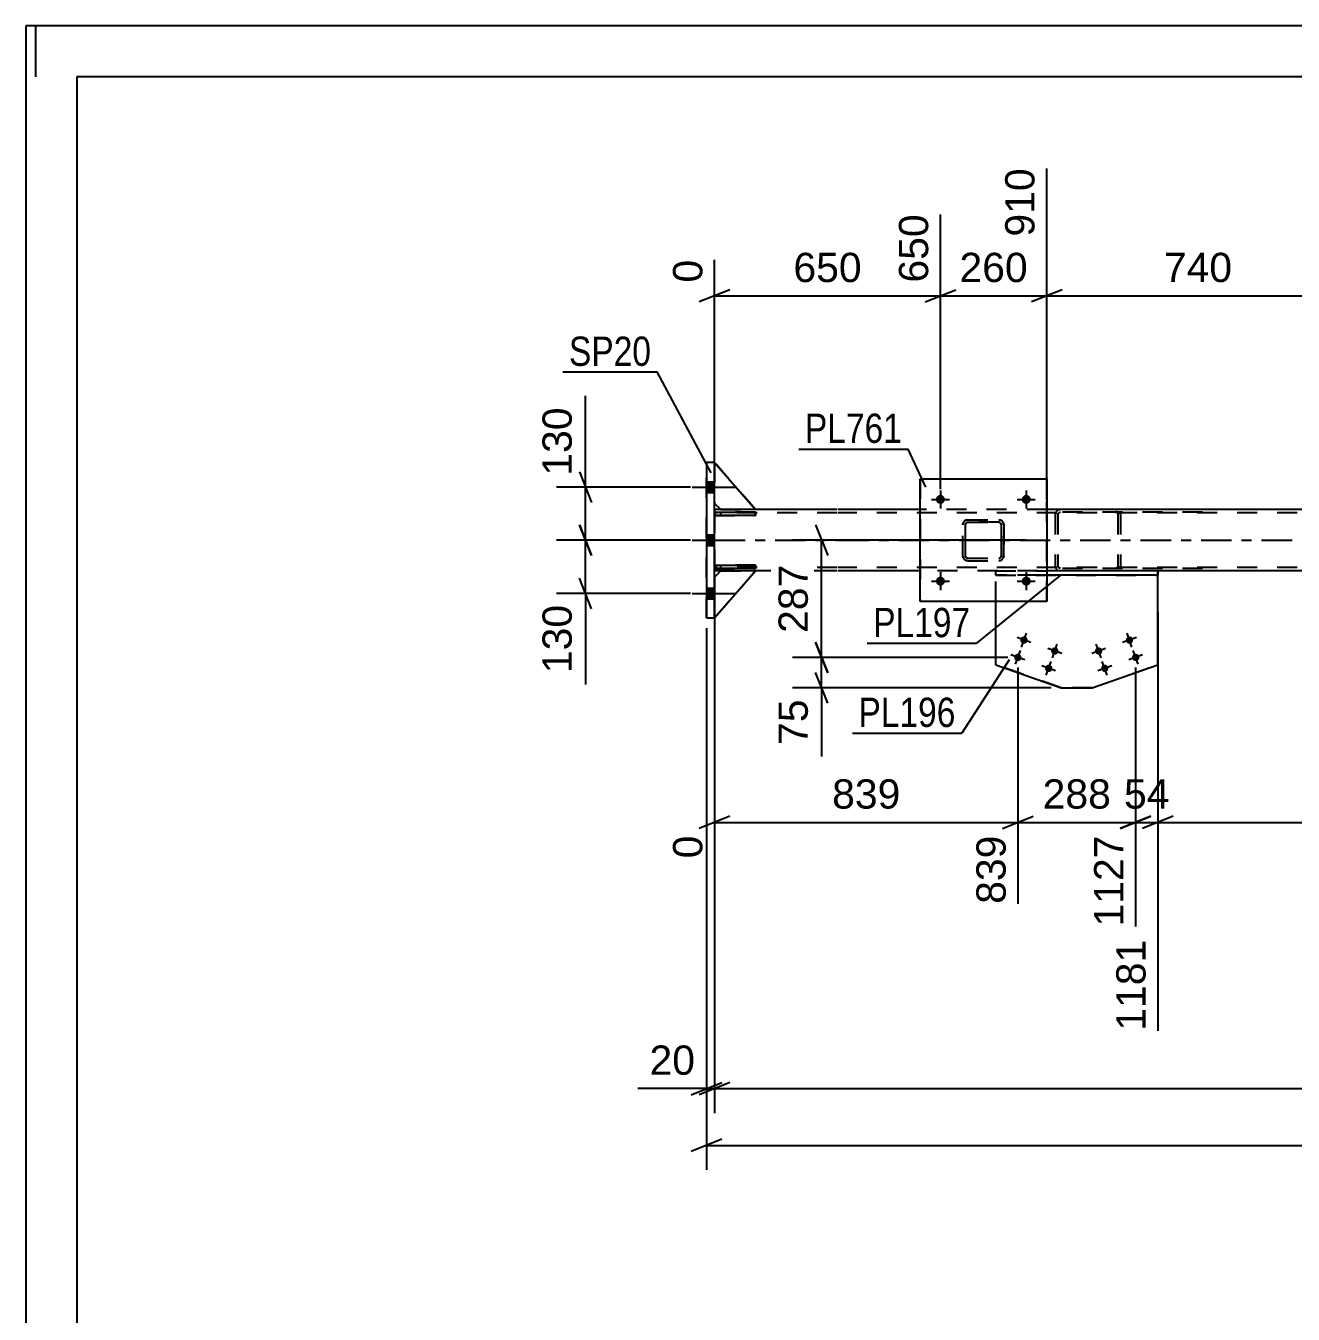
# Model space of a CAD drawing. Header units: millimetres. Extents: x -65 to 776, y -395 to 199.
# Drawn here: x -64.7 to 59.3, y 73.3 to 199.4 of the extents above; entities that cross this region are included whole.
import ezdxf

# ---------------------------------------------------------------- set-up
doc = ezdxf.new("R2010")
doc.units = ezdxf.units.MM
doc.linetypes.add('DXK_LINE_DOT2', pattern=[3.9198, 1.9599, -1.9599])
doc.linetypes.add('DXK_LINE_DOT3', pattern=[5.9187, 2.979, -0.9799, 0.9799, -0.9799])
doc.styles.add('Arial', font='ARIAL.TTF', dxfattribs={"height": 0.2})
doc.styles.add('Arial Narrow', font='ARIALN.TTF', dxfattribs={"height": 0.2})

# ---------------------------------------------------------------- blocks, each defined once
blk = doc.blocks.new('Unknown-318465366-1115')
at = {"color": 5, "linetype": 'Continuous'}
for p, q in [((776.28, 199.44), (-64.72, 199.44)), ((-64.72, 199.44), (-64.72, -394.56)), ((-63.72, 194.44), (-63.72, 199.44)), ((771.28, 194.44), (-59.72, 194.44)), ((-59.72, 194.44), (-59.72, -389.56))]:
    blk.add_line(p, q, dxfattribs=at)
blk = doc.blocks.new('Part-318465366-4494 - 4341')
at = {"color": 7, "linetype": 'DXK_LINE_DOT2'}
for p, q in [((26.98, 150.61), (27.02, 150.79)), ((26.98, 150.61), (26.99, 150.61)), ((26.98, 147.57), (26.98, 150.61)), ((27.02, 150.79), (26.99, 150.61)), ((26.99, 147.57), (26.99, 150.61)), ((27.24, 150.7), (27.22, 150.61)), ((27.23, 150.61), (27.22, 150.61)), ((27.22, 150.61), (27.22, 147.57)), ((27.23, 150.61), (27.25, 150.7)), ((27.23, 147.57), (27.23, 150.61)), ((27.29, 150.78), (27.24, 150.7)), ((27.25, 150.7), (27.3, 150.78)), ((27.28, 151.05), (27.46, 151.09)), ((27.47, 151.09), (27.28, 151.05)), ((27.37, 150.83), (27.29, 150.78)), ((27.3, 150.78), (27.38, 150.83)), ((27.46, 150.85), (27.37, 150.83)), ((27.38, 150.83), (27.47, 150.85)), ((27.47, 151.09), (27.46, 151.09)), ((27.46, 151.09), (30.5, 151.09)), ((27.46, 150.85), (27.47, 150.85)), ((30.5, 150.85), (27.46, 150.85)), ((27.47, 151.09), (30.51, 151.09)), ((27.47, 150.85), (30.51, 150.85)), ((30.5, 151.09), (30.51, 151.09)), ((30.5, 151.09), (30.69, 151.05)), ((30.51, 150.85), (30.5, 150.85)), ((30.59, 150.83), (30.5, 150.85)), ((30.69, 151.05), (30.51, 151.09)), ((30.51, 150.85), (30.6, 150.83)), ((30.59, 150.83), (30.6, 150.83)), ((30.67, 150.78), (30.59, 150.83)), ((30.6, 150.83), (30.68, 150.78)), ((30.72, 150.7), (30.67, 150.78)), ((30.68, 150.78), (30.73, 150.7)), ((30.74, 150.61), (30.72, 150.7)), ((30.73, 150.7), (30.75, 150.61)), ((30.75, 150.61), (30.74, 150.61)), ((30.74, 150.61), (30.74, 147.57)), ((30.75, 147.57), (30.75, 150.61)), ((30.95, 150.79), (30.98, 150.61)), ((30.99, 150.61), (30.95, 150.79)), ((30.99, 150.61), (30.98, 150.61)), ((30.98, 150.61), (30.98, 147.57)), ((30.99, 147.57), (30.99, 150.61)), ((26.99, 147.57), (26.98, 147.57)), ((27.02, 147.38), (26.98, 147.57)), ((26.99, 147.57), (27.02, 147.38)), ((27.22, 147.57), (27.23, 147.57)), ((27.22, 147.57), (27.24, 147.48)), ((27.25, 147.48), (27.23, 147.57)), ((30.72, 147.48), (30.74, 147.57)), ((30.75, 147.57), (30.73, 147.48)), ((30.74, 147.57), (30.75, 147.57)), ((30.98, 147.57), (30.95, 147.38)), ((30.95, 147.38), (30.99, 147.57)), ((30.98, 147.57), (30.99, 147.57)), ((27.24, 147.48), (27.29, 147.4)), ((27.3, 147.4), (27.25, 147.48)), ((27.28, 147.12), (27.28, 147.12)), ((27.46, 147.09), (27.28, 147.12)), ((27.28, 147.12), (27.47, 147.09)), ((27.29, 147.4), (27.37, 147.35)), ((27.38, 147.35), (27.3, 147.4)), ((27.37, 147.35), (27.46, 147.33)), ((27.47, 147.33), (27.38, 147.35)), ((27.47, 147.33), (27.46, 147.33)), ((27.46, 147.33), (30.5, 147.33)), ((27.47, 147.09), (27.46, 147.09)), ((27.46, 147.09), (30.5, 147.09)), ((27.47, 147.33), (30.51, 147.33)), ((27.47, 147.09), (30.51, 147.09)), ((30.5, 147.33), (30.59, 147.35)), ((30.5, 147.33), (30.51, 147.33)), ((30.69, 147.12), (30.5, 147.09)), ((30.5, 147.09), (30.51, 147.09)), ((30.6, 147.35), (30.51, 147.33)), ((30.51, 147.09), (30.69, 147.12)), ((30.59, 147.35), (30.67, 147.4)), ((30.68, 147.4), (30.6, 147.35)), ((30.67, 147.4), (30.72, 147.48)), ((30.73, 147.48), (30.68, 147.4))]:
    blk.add_line(p, q, dxfattribs=at)
at = {"color": 7, "linetype": 'DXK_LINE_DOT3'}
blk.add_line((28.99, 149.09), (28.98, 149.09), dxfattribs=at)
at = {"color": 7, "linetype": 'DXK_LINE_DOT2'}
for centre, start, end in [((27.46, 150.61), 112.5, 157.5), ((27.47, 150.61), 112.5, 157.5), ((30.5, 150.61), 22.5, 67.5), ((30.51, 150.61), 22.5, 67.5), ((27.46, 147.57), 202.5, 247.5), ((27.47, 147.57), 202.5, 247.5), ((30.5, 147.57), 292.5, 337.5), ((30.51, 147.57), 292.5, 337.5)]:
    blk.add_arc(centre, 0.48, start, end, dxfattribs=at)
blk = doc.blocks.new('Part-318465366-4488 - 4341')
at = {"color": 2, "linetype": 'Continuous'}
for p, q in [((3.29, 152.09), (2.69, 152.09)), ((14.69, 152.09), (6.69, 152.09)), ((22.79, 152.09), (14.79, 152.09)), ((62.79, 152.09), (35.19, 152.09)), ((3.29, 146.09), (2.69, 146.09)), ((14.69, 146.09), (6.69, 146.09)), ((22.79, 146.09), (14.79, 146.09)), ((62.79, 146.09), (46.06, 146.09))]:
    blk.add_line(p, q, dxfattribs=at)
at = {"color": 7, "linetype": 'DXK_LINE_DOT2'}
for p, q in [((2.69, 152.09), (2.69, 152.09)), ((2.69, 152.04), (2.69, 152.09)), ((2.69, 152.09), (2.69, 152.04)), ((2.69, 152.04), (2.69, 146.28)), ((2.69, 152.04), (2.69, 151.9)), ((2.69, 146.14), (2.69, 151.9)), ((14.69, 151.77), (2.69, 151.77)), ((2.69, 151.77), (2.69, 146.5)), ((2.69, 151.74), (2.69, 151.77)), ((2.69, 146.41), (2.69, 151.74)), ((6.69, 152.09), (3.29, 152.09)), ((675.12, 151.77), (14.79, 151.77)), ((35.19, 152.09), (22.79, 152.09)), ((2.69, 146.43), (2.69, 146.5)), ((2.69, 146.41), (2.69, 146.43)), ((14.69, 146.41), (2.69, 146.41)), ((2.69, 146.14), (2.69, 146.28)), ((675.12, 146.41), (14.79, 146.41)), ((2.69, 146.09), (2.69, 146.14)), ((2.69, 146.09), (2.69, 146.14)), ((6.69, 146.09), (3.29, 146.09)), ((46.06, 146.09), (22.79, 146.09))]:
    blk.add_line(p, q, dxfattribs=at)
at = {"color": 7, "linetype": 'DXK_LINE_DOT3'}
for p, q in [((2.69, 149.09), (14.69, 149.09)), ((14.79, 149.09), (675.12, 149.09))]:
    blk.add_line(p, q, dxfattribs=at)
blk = doc.blocks.new('Part-318465366-4493 - 4341')
at = {"color": 2, "linetype": 'Continuous'}
for p, q in [((22.79, 143.09), (22.79, 155.09)), ((22.79, 155.09), (22.79, 155.09)), ((22.79, 155.09), (35.19, 155.09)), ((35.19, 155.09), (35.19, 143.09)), ((22.79, 143.09), (22.79, 143.09)), ((35.19, 143.09), (22.79, 143.09))]:
    blk.add_line(p, q, dxfattribs=at)
at = {"color": 7, "linetype": 'DXK_LINE_DOT2'}
for p, q in [((22.79, 155.09), (22.79, 143.09)), ((22.79, 155.09), (22.79, 155.09)), ((35.19, 143.09), (35.19, 155.09)), ((22.79, 143.09), (22.79, 143.09))]:
    blk.add_line(p, q, dxfattribs=at)
blk = doc.blocks.new('Part-318465366-4713 - 4341')
at = {"color": 7, "linetype": 'DXK_LINE_DOT2'}
for p, q in [((6.69, 146.65), (2.69, 146.65)), ((2.69, 146.65), (2.69, 146.33)), ((2.69, 146.65), (2.69, 146.33)), ((2.69, 146.33), (6.69, 146.33)), ((3.29, 146.33), (3.29, 146.65)), ((6.69, 146.33), (6.69, 146.65))]:
    blk.add_line(p, q, dxfattribs=at)
blk = doc.blocks.new('Bolt-318465366-4505 - 4341')
at = {"linetype": 'Continuous'}
for points in [[(1.89, 154.81), (1.89, 153.77), (2.69, 153.77), (2.69, 154.81)], [(1.89, 154.81), (1.89, 153.77), (2.69, 153.77), (2.69, 154.81)], [(1.89, 154.81), (1.89, 153.77), (2.69, 153.77), (2.69, 154.81)], [(1.89, 149.61), (1.89, 148.57), (2.69, 148.57), (2.69, 149.61)], [(1.89, 149.61), (1.89, 148.57), (2.69, 148.57), (2.69, 149.61)], [(1.89, 144.41), (1.89, 143.37), (2.69, 143.37), (2.69, 144.41)], [(1.89, 144.41), (1.89, 143.37), (2.69, 143.37), (2.69, 144.41)], [(1.89, 144.41), (1.89, 143.37), (2.69, 143.37), (2.69, 144.41)]]:
    blk.add_hatch(color=1, dxfattribs=at).paths.add_polyline_path(points)
at = {"color": 1, "linetype": 'Continuous'}
for p, q in [((0.49, 154.29), (4.69, 154.29)), ((0.49, 154.29), (4.69, 154.29)), ((0.49, 154.29), (4.69, 154.29)), ((1.89, 154.81), (2.69, 154.81)), ((1.89, 154.81), (2.69, 154.81)), ((1.89, 154.81), (2.69, 154.81)), ((1.89, 153.77), (2.69, 153.77)), ((1.89, 153.77), (2.69, 153.77)), ((1.89, 153.77), (2.69, 153.77)), ((0.49, 149.09), (4.69, 149.09)), ((0.49, 149.09), (4.69, 149.09)), ((1.89, 149.61), (2.69, 149.61)), ((1.89, 149.61), (2.69, 149.61)), ((1.89, 148.57), (2.69, 148.57)), ((1.89, 148.57), (2.69, 148.57)), ((0.49, 143.89), (4.69, 143.89)), ((0.49, 143.89), (4.69, 143.89)), ((0.49, 143.89), (4.69, 143.89)), ((1.89, 144.41), (2.69, 144.41)), ((1.89, 144.41), (2.69, 144.41)), ((1.89, 144.41), (2.69, 144.41)), ((1.89, 143.37), (2.69, 143.37)), ((1.89, 143.37), (2.69, 143.37)), ((1.89, 143.37), (2.69, 143.37))]:
    blk.add_line(p, q, dxfattribs=at)
blk = doc.blocks.new('Part-318465366-4661 - 4341')
at = {"color": 2, "linetype": 'Continuous'}
for p, q in [((3.29, 146.09), (2.69, 145.49)), ((2.69, 141.49), (6.69, 146.09)), ((6.69, 146.09), (3.29, 146.09))]:
    blk.add_line(p, q, dxfattribs=at)
at = {"color": 7, "linetype": 'DXK_LINE_DOT2'}
blk.add_line((2.69, 145.49), (2.69, 141.49), dxfattribs=at)
blk = doc.blocks.new('Part-318465366-4663 - 4341')
at = {"color": 2, "linetype": 'Continuous'}
for p, q in [((2.69, 156.69), (6.69, 152.09)), ((3.29, 152.09), (2.69, 152.69)), ((6.69, 152.09), (3.29, 152.09))]:
    blk.add_line(p, q, dxfattribs=at)
at = {"color": 7, "linetype": 'DXK_LINE_DOT2'}
blk.add_line((2.69, 152.69), (2.69, 156.69), dxfattribs=at)
blk = doc.blocks.new('Part-318465366-4540 - 4341')
at = {"color": 7, "linetype": 'DXK_LINE_DOT2'}
for p, q in [((36.06, 151.77), (36.03, 151.61)), ((36.03, 151.61), (36.03, 146.57)), ((36.07, 151.79), (36.06, 151.77)), ((36.28, 151.61), (36.3, 151.7)), ((36.28, 151.61), (36.28, 146.57)), ((36.3, 151.7), (36.36, 151.78)), ((36.54, 152.09), (36.34, 152.05)), ((36.36, 151.78), (36.44, 151.83)), ((36.44, 151.83), (36.54, 151.85)), ((50.44, 152.09), (36.54, 152.09)), ((50.44, 151.85), (36.54, 151.85)), ((42.1, 152.05), (41.9, 152.09)), ((41.9, 151.85), (42, 151.83)), ((42, 151.83), (42.08, 151.78)), ((42.08, 151.78), (42.14, 151.7)), ((42.14, 151.7), (42.16, 151.61)), ((42.16, 151.61), (42.16, 146.57)), ((42.38, 151.77), (42.37, 151.79)), ((42.41, 151.61), (42.38, 151.77)), ((42.41, 151.61), (42.41, 146.57)), ((36.03, 146.57), (36.04, 146.5)), ((36.04, 146.5), (36.07, 146.38)), ((36.3, 146.5), (36.28, 146.57)), ((36.3, 146.48), (36.3, 146.5)), ((36.36, 146.4), (36.3, 146.48)), ((36.44, 146.35), (36.36, 146.4)), ((36.54, 146.33), (36.44, 146.35)), ((50.44, 146.33), (36.54, 146.33)), ((42, 146.35), (41.9, 146.33)), ((42.08, 146.4), (42, 146.35)), ((42.14, 146.48), (42.08, 146.4)), ((42.14, 146.5), (42.16, 146.57)), ((42.14, 146.48), (42.14, 146.5)), ((42.37, 146.38), (42.4, 146.5)), ((42.4, 146.5), (42.41, 146.57)), ((36.34, 146.12), (36.54, 146.09)), ((50.44, 146.09), (36.54, 146.09)), ((41.9, 146.09), (42.1, 146.12))]:
    blk.add_line(p, q, dxfattribs=at)
for centre, start, end in [((36.52, 151.59), 110.7583, 155.6801), ((36.52, 146.59), 204.3199, 249.2417)]:
    blk.add_arc(centre, 0.496, start, end, dxfattribs=at)
blk = doc.blocks.new('Bolt-318465366-4697 - 4341')
at = {"linetype": 'Continuous'}
for points in [[(43.63, 139.44), (43.65, 139.37), (43.65, 139.29), (43.63, 139.22), (43.6, 139.15), (43.56, 139.09), (43.51, 139.03), (43.44, 139), (43.37, 138.97), (43.29, 138.96), (43.22, 138.97), (43.15, 138.99), (43.08, 139.03), (43.03, 139.08), (42.98, 139.14), (42.95, 139.21), (42.93, 139.28), (42.93, 139.35), (42.95, 139.43), (42.97, 139.5), (43.02, 139.56), (43.07, 139.61), (43.14, 139.65), (43.21, 139.67), (43.28, 139.68), (43.36, 139.68), (43.43, 139.65), (43.5, 139.62), (43.55, 139.57), (43.6, 139.51)], [(40.61, 138.37), (40.63, 138.3), (40.63, 138.22), (40.62, 138.15), (40.59, 138.08), (40.54, 138.02), (40.49, 137.96), (40.43, 137.93), (40.35, 137.9), (40.28, 137.89), (40.2, 137.9), (40.13, 137.92), (40.07, 137.96), (40.01, 138.01), (39.96, 138.07), (39.93, 138.14), (39.92, 138.21), (39.92, 138.28), (39.93, 138.36), (39.96, 138.43), (40, 138.49), (40.06, 138.54), (40.12, 138.58), (40.19, 138.6), (40.27, 138.61), (40.34, 138.61), (40.41, 138.58), (40.48, 138.55), (40.54, 138.5), (40.58, 138.44)], [(44.23, 137.74), (44.25, 137.67), (44.25, 137.59), (44.24, 137.52), (44.21, 137.45), (44.16, 137.39), (44.11, 137.34), (44.04, 137.3), (43.97, 137.28), (43.9, 137.27), (43.82, 137.27), (43.75, 137.3), (43.68, 137.33), (43.63, 137.38), (43.58, 137.44), (43.55, 137.51), (43.53, 137.58), (43.53, 137.66), (43.55, 137.73), (43.58, 137.8), (43.62, 137.86), (43.68, 137.91), (43.74, 137.95), (43.81, 137.98), (43.89, 137.99), (43.96, 137.98), (44.03, 137.96), (44.1, 137.92), (44.16, 137.87), (44.2, 137.81)], [(41.22, 136.67), (41.23, 136.6), (41.23, 136.52), (41.22, 136.45), (41.19, 136.38), (41.15, 136.32), (41.09, 136.27), (41.03, 136.23), (40.96, 136.21), (40.88, 136.2), (40.81, 136.2), (40.73, 136.23), (40.67, 136.26), (40.61, 136.31), (40.57, 136.37), (40.53, 136.44), (40.52, 136.51), (40.52, 136.59), (40.53, 136.66), (40.56, 136.73), (40.6, 136.79), (40.66, 136.84), (40.72, 136.88), (40.8, 136.91), (40.87, 136.92), (40.94, 136.91), (41.02, 136.89), (41.08, 136.85), (41.14, 136.8), (41.18, 136.74)]]:
    blk.add_hatch(color=1, dxfattribs=at).paths.add_polyline_path(points)
at = {"color": 1, "linetype": 'Continuous'}
for p, q in [((43.53, 138.64), (43.05, 140)), ((40.51, 137.57), (40.03, 138.93)), ((43.97, 139.56), (42.61, 139.08)), ((40.95, 138.49), (39.6, 138.01)), ((44.57, 137.87), (43.21, 137.39)), ((44.13, 136.95), (43.65, 138.3)), ((41.55, 136.8), (40.2, 136.32)), ((41.12, 135.88), (40.63, 137.23))]:
    blk.add_line(p, q, dxfattribs=at)
blk = doc.blocks.new('Bolt-318465366-4567 - 4341')
at = {"linetype": 'Continuous'}
for points in [[(24.35, 153.09), (24.36, 153.18), (24.39, 153.27), (24.43, 153.35), (24.49, 153.41), (24.57, 153.47), (24.65, 153.51), (24.74, 153.53), (24.83, 153.53), (24.92, 153.51), (25.01, 153.47), (25.08, 153.41), (25.14, 153.35), (25.19, 153.27), (25.22, 153.18), (25.23, 153.09), (25.22, 153), (25.19, 152.91), (25.14, 152.83), (25.08, 152.76), (25.01, 152.71), (24.92, 152.67), (24.83, 152.65), (24.74, 152.65), (24.65, 152.67), (24.57, 152.71), (24.49, 152.76), (24.43, 152.83), (24.39, 152.91), (24.36, 153)], [(32.75, 153.09), (32.76, 153.18), (32.79, 153.27), (32.83, 153.35), (32.89, 153.41), (32.97, 153.47), (33.05, 153.51), (33.14, 153.53), (33.23, 153.53), (33.32, 153.51), (33.41, 153.47), (33.48, 153.41), (33.54, 153.35), (33.59, 153.27), (33.62, 153.18), (33.63, 153.09), (33.62, 153), (33.59, 152.91), (33.54, 152.83), (33.48, 152.76), (33.41, 152.71), (33.32, 152.67), (33.23, 152.65), (33.14, 152.65), (33.05, 152.67), (32.97, 152.71), (32.89, 152.76), (32.83, 152.83), (32.79, 152.91), (32.76, 153)]]:
    blk.add_hatch(color=1, dxfattribs=at).paths.add_polyline_path(points)
at = {"color": 1, "linetype": 'Continuous'}
for p, q in [((24.79, 153.97), (24.79, 152.21)), ((33.19, 153.97), (33.19, 152.21)), ((23.91, 153.09), (25.67, 153.09)), ((32.31, 153.09), (34.07, 153.09))]:
    blk.add_line(p, q, dxfattribs=at)
blk = doc.blocks.new('Bolt-318465366-4568 - 4341')
at = {"linetype": 'Continuous'}
for points in [[(24.35, 145.09), (24.36, 145.18), (24.39, 145.27), (24.43, 145.35), (24.49, 145.41), (24.57, 145.47), (24.65, 145.51), (24.74, 145.53), (24.83, 145.53), (24.92, 145.51), (25.01, 145.47), (25.08, 145.41), (25.14, 145.35), (25.19, 145.27), (25.22, 145.18), (25.23, 145.09), (25.22, 145), (25.19, 144.91), (25.14, 144.83), (25.08, 144.76), (25.01, 144.71), (24.92, 144.67), (24.83, 144.65), (24.74, 144.65), (24.65, 144.67), (24.57, 144.71), (24.49, 144.76), (24.43, 144.83), (24.39, 144.91), (24.36, 145)], [(32.75, 145.09), (32.76, 145.18), (32.79, 145.27), (32.83, 145.35), (32.89, 145.41), (32.97, 145.47), (33.05, 145.51), (33.14, 145.53), (33.23, 145.53), (33.32, 145.51), (33.41, 145.47), (33.48, 145.41), (33.54, 145.35), (33.59, 145.27), (33.62, 145.18), (33.63, 145.09), (33.62, 145), (33.59, 144.91), (33.54, 144.83), (33.48, 144.76), (33.41, 144.71), (33.32, 144.67), (33.23, 144.65), (33.14, 144.65), (33.05, 144.67), (32.97, 144.71), (32.89, 144.76), (32.83, 144.83), (32.79, 144.91), (32.76, 145)]]:
    blk.add_hatch(color=1, dxfattribs=at).paths.add_polyline_path(points)
at = {"color": 1, "linetype": 'Continuous'}
for p, q in [((23.91, 145.09), (25.67, 145.09)), ((24.79, 145.97), (24.79, 144.21)), ((32.31, 145.09), (34.07, 145.09)), ((33.19, 145.97), (33.19, 144.21))]:
    blk.add_line(p, q, dxfattribs=at)
blk = doc.blocks.new('Part-318465366-4703 - 4341')
at = {"color": 7, "linetype": 'DXK_LINE_DOT2'}
for p, q in [((30.2, 145.69), (30.2, 146.09)), ((30.2, 146.09), (35.19, 146.09)), ((30.2, 145.69), (30.2, 146.09)), ((35.19, 145.69), (30.2, 145.69)), ((46.06, 145.69), (46.06, 146.09)), ((46.06, 146.09), (46.06, 146.09)), ((46.06, 145.69), (46.06, 145.69))]:
    blk.add_line(p, q, dxfattribs=at)
at = {"color": 2, "linetype": 'Continuous'}
for p, q in [((46.06, 146.09), (35.19, 146.09)), ((46.06, 145.69), (35.19, 145.69)), ((46.06, 146.09), (46.06, 145.69)), ((46.06, 146.09), (46.06, 146.09)), ((46.06, 145.69), (46.06, 145.69))]:
    blk.add_line(p, q, dxfattribs=at)
blk = doc.blocks.new('Part-318465366-4659 - 4341')
at = {"color": 2, "linetype": 'Continuous'}
for p, q in [((2.69, 146.65), (6.69, 146.65)), ((2.69, 146.65), (2.69, 146.33)), ((6.69, 146.33), (2.69, 146.33)), ((6.69, 146.65), (6.69, 146.33))]:
    blk.add_line(p, q, dxfattribs=at)
at = {"color": 7, "linetype": 'DXK_LINE_DOT2'}
for p, q in [((2.69, 146.33), (2.69, 146.65)), ((3.29, 146.33), (3.29, 146.65))]:
    blk.add_line(p, q, dxfattribs=at)
blk = doc.blocks.new('Part-318465366-4660 - 4341')
at = {"color": 2, "linetype": 'Continuous'}
for p, q in [((2.69, 151.85), (6.69, 151.85)), ((2.69, 151.85), (2.69, 151.53)), ((6.69, 151.53), (2.69, 151.53)), ((6.69, 151.85), (6.69, 151.53))]:
    blk.add_line(p, q, dxfattribs=at)
at = {"color": 7, "linetype": 'DXK_LINE_DOT2'}
for p, q in [((2.69, 151.53), (2.69, 151.85)), ((3.29, 151.53), (3.29, 151.85))]:
    blk.add_line(p, q, dxfattribs=at)
blk = doc.blocks.new('Part-318465366-4662 - 4341')
at = {"color": 7, "linetype": 'DXK_LINE_DOT2'}
for p, q in [((2.69, 145.49), (3.29, 146.09)), ((6.69, 146.09), (2.69, 141.49)), ((2.69, 141.49), (2.69, 145.49)), ((3.29, 146.09), (6.69, 146.09))]:
    blk.add_line(p, q, dxfattribs=at)
blk = doc.blocks.new('Part-318465366-4664 - 4341')
at = {"color": 7, "linetype": 'DXK_LINE_DOT2'}
for p, q in [((6.69, 152.09), (2.69, 156.69)), ((2.69, 156.69), (2.69, 152.69)), ((2.69, 152.69), (3.29, 152.09)), ((3.29, 152.09), (6.69, 152.09))]:
    blk.add_line(p, q, dxfattribs=at)
blk = doc.blocks.new('Part-318465366-4681 - 4341')
at = {"color": 2, "linetype": 'Continuous'}
for p, q in [((2.69, 156.69), (1.89, 156.69)), ((1.89, 156.69), (1.89, 141.49)), ((2.69, 141.49), (2.69, 156.69)), ((1.89, 141.49), (2.69, 141.49))]:
    blk.add_line(p, q, dxfattribs=at)
at = {"color": 7, "linetype": 'DXK_LINE_DOT2'}
for p, q in [((1.89, 141.49), (1.89, 156.69)), ((2.69, 141.49), (2.69, 156.69))]:
    blk.add_line(p, q, dxfattribs=at)
blk = doc.blocks.new('Bolt-318465366-4698 - 4341')
at = {"linetype": 'Continuous'}
for points in [[(32.97, 139.68), (33.05, 139.67), (33.12, 139.65), (33.18, 139.61), (33.24, 139.56), (33.28, 139.5), (33.31, 139.43), (33.33, 139.35), (33.32, 139.28), (33.31, 139.21), (33.28, 139.14), (33.23, 139.08), (33.17, 139.03), (33.11, 138.99), (33.04, 138.97), (32.96, 138.96), (32.89, 138.97), (32.82, 139), (32.75, 139.03), (32.7, 139.09), (32.65, 139.15), (32.62, 139.22), (32.61, 139.29), (32.61, 139.37), (32.63, 139.44), (32.66, 139.51), (32.7, 139.57), (32.76, 139.62), (32.83, 139.65), (32.9, 139.68)], [(32.37, 137.99), (32.45, 137.98), (32.52, 137.95), (32.58, 137.91), (32.64, 137.86), (32.68, 137.8), (32.71, 137.73), (32.72, 137.66), (32.72, 137.58), (32.71, 137.51), (32.67, 137.44), (32.63, 137.38), (32.57, 137.33), (32.51, 137.29), (32.43, 137.27), (32.36, 137.27), (32.29, 137.27), (32.21, 137.3), (32.15, 137.34), (32.09, 137.39), (32.05, 137.45), (32.02, 137.52), (32.01, 137.59), (32.01, 137.67), (32.03, 137.74), (32.06, 137.81), (32.1, 137.87), (32.16, 137.92), (32.23, 137.96), (32.3, 137.98)], [(35.99, 138.61), (36.06, 138.6), (36.14, 138.58), (36.2, 138.54), (36.26, 138.49), (36.3, 138.43), (36.33, 138.36), (36.34, 138.28), (36.34, 138.21), (36.32, 138.14), (36.29, 138.07), (36.25, 138.01), (36.19, 137.96), (36.12, 137.92), (36.05, 137.9), (35.98, 137.89), (35.9, 137.9), (35.83, 137.93), (35.77, 137.96), (35.71, 138.02), (35.67, 138.08), (35.64, 138.15), (35.62, 138.22), (35.63, 138.3), (35.64, 138.37), (35.67, 138.44), (35.72, 138.5), (35.78, 138.55), (35.84, 138.58), (35.91, 138.61)], [(35.39, 136.92), (35.46, 136.91), (35.53, 136.88), (35.6, 136.84), (35.65, 136.79), (35.7, 136.73), (35.73, 136.66), (35.74, 136.59), (35.74, 136.51), (35.72, 136.44), (35.69, 136.37), (35.65, 136.31), (35.59, 136.26), (35.52, 136.22), (35.45, 136.2), (35.38, 136.2), (35.3, 136.21), (35.23, 136.23), (35.17, 136.27), (35.11, 136.32), (35.07, 136.38), (35.04, 136.45), (35.02, 136.52), (35.02, 136.6), (35.04, 136.67), (35.07, 136.74), (35.12, 136.8), (35.18, 136.85), (35.24, 136.89), (35.31, 136.91)]]:
    blk.add_hatch(color=1, dxfattribs=at).paths.add_polyline_path(points)
at = {"color": 1, "linetype": 'Continuous'}
for p, q in [((32.73, 138.64), (33.21, 140)), ((33.65, 139.08), (32.29, 139.56)), ((35.74, 137.57), (36.22, 138.93)), ((33.04, 137.39), (31.69, 137.87)), ((32.13, 136.95), (32.61, 138.3)), ((36.66, 138.01), (35.3, 138.49)), ((36.06, 136.32), (34.7, 136.8)), ((35.14, 135.88), (35.62, 137.23))]:
    blk.add_line(p, q, dxfattribs=at)
blk = doc.blocks.new('Part-318465366-4708 - 4341')
at = {"color": 7, "linetype": 'DXK_LINE_DOT2'}
for p, q in [((30.2, 145.69), (46.06, 145.69)), ((30.2, 143.09), (30.2, 145.69)), ((46.06, 145.69), (30.2, 145.69)), ((46.06, 145.69), (46.06, 145.69)), ((46.06, 145.69), (46.06, 145.69)), ((36.61, 134.64), (30.2, 136.91)), ((39.65, 134.64), (46.06, 136.91)), ((39.65, 134.64), (36.61, 134.64))]:
    blk.add_line(p, q, dxfattribs=at)
at = {"color": 2, "linetype": 'Continuous'}
for p, q in [((46.06, 136.91), (46.06, 145.69)), ((30.2, 136.91), (30.2, 143.09)), ((30.2, 136.91), (36.61, 134.64)), ((39.65, 134.64), (46.06, 136.91)), ((36.61, 134.64), (39.65, 134.64)), ((36.61, 134.64), (36.61, 134.64)), ((39.65, 134.64), (39.65, 134.64))]:
    blk.add_line(p, q, dxfattribs=at)
blk = doc.blocks.new('Part-318465366-4714 - 4341')
at = {"color": 7, "linetype": 'DXK_LINE_DOT2'}
for p, q in [((6.69, 151.85), (2.69, 151.85)), ((2.69, 151.85), (2.69, 151.53)), ((2.69, 151.85), (2.69, 151.53)), ((2.69, 151.53), (6.69, 151.53)), ((3.29, 151.53), (3.29, 151.85)), ((6.69, 151.53), (6.69, 151.85))]:
    blk.add_line(p, q, dxfattribs=at)
blk = doc.blocks.new('StraightDimension-318465366-5390 - 4341')
at = {"color": 7, "linetype": 'Continuous'}
for p, q in [((24.79, 154.09), (24.79, 180.98)), ((2.69, 153.09), (2.69, 176.54)), ((4.19, 173.61), (1.19, 172.41)), ((2.69, 173.01), (24.79, 173.01)), ((23.29, 172.41), (26.29, 173.61))]:
    blk.add_line(p, q, dxfattribs=at)
at = {"color": 0}
blk.add_wipeout([(17.67, 173.76), (17.67, 177.96), (9.8, 177.96), (9.8, 173.76)], dxfattribs=at)
at = {"color": 3, "style": 'Arial'}
blk.add_text('650', height=2.865, dxfattribs=at).set_placement((10.4, 174.36))
at = {"color": 0, "linetype": 'Continuous'}
for points in [[(24.19, 181.58), (19.99, 181.58), (19.99, 173.71), (24.19, 173.71)], [(2.09, 177.14), (-2.11, 177.14), (-2.11, 173.71), (2.09, 173.71)]]:
    blk.add_wipeout(points, dxfattribs=at)
at = {"color": 3, "linetype": 'Continuous', "style": 'Arial'}
for s, height, p in [('650', 2.865, (23.59, 174.31)), ('0', 2.87, (1.49, 174.31))]:
    blk.add_text(s, height=height, rotation=90.0002, dxfattribs=at).set_placement(p)
blk = doc.blocks.new('StraightDimension-318465366-5399 - 4341')
at = {"color": 7, "linetype": 'Continuous'}
for p, q in [((35.19, 153.09), (35.19, 185.48)), ((24.79, 154.09), (24.79, 180.98)), ((23.29, 172.41), (26.29, 173.61)), ((24.79, 173.01), (35.19, 173.01)), ((36.69, 173.61), (33.69, 172.41))]:
    blk.add_line(p, q, dxfattribs=at)
at = {"color": 0}
blk.add_wipeout([(33.92, 173.76), (33.92, 177.96), (26.05, 177.96), (26.05, 173.76)], dxfattribs=at)
at = {"color": 3, "style": 'Arial'}
blk.add_text('260', height=2.865, dxfattribs=at).set_placement((26.65, 174.36))
at = {"color": 0, "linetype": 'Continuous'}
blk.add_wipeout([(34.59, 186.08), (30.39, 186.08), (30.39, 178.21), (34.59, 178.21)], dxfattribs=at)
at = {"color": 3, "linetype": 'Continuous', "style": 'Arial'}
blk.add_text('910', height=2.865, rotation=90.0002, dxfattribs=at).set_placement((33.99, 178.81))
blk = doc.blocks.new('StraightDimension-318465366-4820 - 4341')
at = {"color": 7, "linetype": 'Continuous'}
for p, q in [((2.69, 145.09), (2.69, 117.96)), ((32.37, 136.63), (32.37, 113.51)), ((4.19, 122.08), (1.19, 120.88)), ((2.69, 121.48), (32.37, 121.48)), ((30.87, 120.88), (33.87, 122.08))]:
    blk.add_line(p, q, dxfattribs=at)
at = {"color": 0}
blk.add_wipeout([(21.46, 122.23), (21.46, 126.43), (13.59, 126.43), (13.59, 122.23)], dxfattribs=at)
at = {"color": 3, "style": 'Arial'}
blk.add_text('839', height=2.865, dxfattribs=at).set_placement((14.19, 122.83))
at = {"color": 0, "linetype": 'Continuous'}
for points in [[(2.09, 120.78), (-2.11, 120.78), (-2.11, 117.36), (2.09, 117.36)], [(31.77, 120.78), (27.57, 120.78), (27.57, 112.91), (31.77, 112.91)]]:
    blk.add_wipeout(points, dxfattribs=at)
at = {"color": 3, "linetype": 'Continuous', "style": 'Arial'}
for s, height, p in [('0', 2.87, (1.49, 117.96)), ('839', 2.865, (31.17, 113.51))]:
    blk.add_text(s, height=height, rotation=90.0002, dxfattribs=at).set_placement(p)
blk = doc.blocks.new('StraightDimension-318465366-5128 - 4341')
at = {"color": 7, "linetype": 'Continuous'}
for p, q in [((1.89, 140.49), (1.89, 87.47)), ((3.39, 90.47), (0.39, 89.27)), ((1.89, 89.87), (675.92, 89.87))]:
    blk.add_line(p, q, dxfattribs=at)
blk = doc.blocks.new('StraightDimension-318465366-5640 - 4341')
at = {"color": 7, "linetype": 'Continuous'}
for p, q in [((1.89, 140.49), (1.89, 93.03)), ((2.69, 140.49), (2.69, 93.03)), ((0.39, 94.83), (3.39, 96.03)), ((4.19, 96.03), (1.19, 94.83)), ((1.89, 95.43), (-4.81, 95.43)), ((1.89, 95.43), (-4.81, 95.43)), ((1.89, 95.43), (2.69, 95.43))]:
    blk.add_line(p, q, dxfattribs=at)
at = {"color": 0}
blk.add_wipeout([(1.36, 96.18), (1.36, 100.38), (-4.28, 100.38), (-4.28, 96.18)], dxfattribs=at)
at = {"color": 3, "style": 'Arial'}
blk.add_text('20', height=2.865, dxfattribs=at).set_placement((-3.68, 96.78))
blk = doc.blocks.new('StraightDimension-318465366-5656 - 4341')
at = {"color": 7, "linetype": 'Continuous'}
for p, q in [((2.69, 140.49), (2.69, 93.03)), ((4.19, 96.03), (1.19, 94.83)), ((2.69, 95.43), (675.12, 95.43))]:
    blk.add_line(p, q, dxfattribs=at)
blk = doc.blocks.new('StraightDimension-318465366-4903 - 4341')
at = {"color": 7, "linetype": 'Continuous'}
for p, q in [((46.06, 142.09), (46.06, 101.09)), ((43.89, 136.63), (43.89, 111.29)), ((42.39, 120.88), (45.39, 122.08)), ((43.89, 121.48), (46.06, 121.48)), ((47.56, 122.08), (44.56, 120.88))]:
    blk.add_line(p, q, dxfattribs=at)
at = {"color": 0}
blk.add_wipeout([(47.8, 122.23), (47.8, 126.43), (42.15, 126.43), (42.15, 122.23)], dxfattribs=at)
at = {"color": 0, "linetype": 'Continuous'}
blk.add_wipeout([(45.46, 110.58), (41.26, 110.58), (41.26, 100.49), (45.46, 100.49)], dxfattribs=at)
at = {"color": 3, "style": 'Arial'}
blk.add_text('54', height=2.865, dxfattribs=at).set_placement((42.75, 122.83))
at = {"color": 3, "linetype": 'Continuous', "style": 'Arial'}
blk.add_text('1181', height=2.865, rotation=90.0002, dxfattribs=at).set_placement((44.86, 101.09))
blk = doc.blocks.new('StraightDimension-318465366-4912 - 4341')
at = {"color": 7, "linetype": 'Continuous'}
for p, q in [((32.37, 136.63), (32.37, 113.51)), ((43.89, 136.63), (43.89, 111.29)), ((30.87, 120.88), (33.87, 122.08)), ((32.37, 121.48), (43.89, 121.48)), ((45.39, 122.08), (42.39, 120.88))]:
    blk.add_line(p, q, dxfattribs=at)
at = {"color": 0}
blk.add_wipeout([(42.06, 122.23), (42.06, 126.43), (34.19, 126.43), (34.19, 122.23)], dxfattribs=at)
at = {"color": 0, "linetype": 'Continuous'}
blk.add_wipeout([(43.29, 120.78), (39.09, 120.78), (39.09, 110.69), (43.29, 110.69)], dxfattribs=at)
at = {"color": 3, "style": 'Arial'}
blk.add_text('288', height=2.865, dxfattribs=at).set_placement((34.79, 122.83))
at = {"color": 3, "linetype": 'Continuous', "style": 'Arial'}
blk.add_text('1127', height=2.865, rotation=90.0002, dxfattribs=at).set_placement((42.69, 111.29))
blk = doc.blocks.new('StraightDimension-318465366-5029 - 4341')
at = {"color": 7, "linetype": 'Continuous'}
for p, q in [((46.06, 142.09), (46.06, 101.09)), ((117.5, 136.63), (117.5, 111.29)), ((47.56, 122.08), (44.56, 120.88)), ((46.06, 121.48), (117.5, 121.48)), ((116, 120.88), (119, 122.08))]:
    blk.add_line(p, q, dxfattribs=at)
at = {"color": 0}
blk.add_wipeout([(86.82, 122.23), (86.82, 126.43), (76.73, 126.43), (76.73, 122.23)], dxfattribs=at)
at = {"color": 3, "style": 'Arial'}
blk.add_text('1786', height=2.865, dxfattribs=at).set_placement((77.33, 122.83))
at = {"color": 0, "linetype": 'Continuous'}
blk.add_wipeout([(116.9, 120.78), (112.7, 120.78), (112.7, 110.69), (116.9, 110.69)], dxfattribs=at)
at = {"color": 3, "linetype": 'Continuous', "style": 'Arial'}
blk.add_text('2968', height=2.865, rotation=90.0002, dxfattribs=at).set_placement((116.3, 111.29))
blk = doc.blocks.new('StraightDimension-318465366-5048 - 4341')
at = {"color": 7, "linetype": 'Continuous'}
for p, q in [((-10.54, 150.59), (-9.34, 147.59)), ((0.34, 149.09), (-12.79, 149.09)), ((-9.94, 143.89), (-9.94, 149.09)), ((-9.34, 142.39), (-10.54, 145.39)), ((0.34, 143.89), (-12.79, 143.89)), ((-9.94, 143.89), (-9.94, 134.97)), ((-9.94, 143.89), (-9.94, 134.97))]:
    blk.add_line(p, q, dxfattribs=at)
at = {"color": 0}
blk.add_wipeout([(-10.69, 143.36), (-14.89, 143.36), (-14.89, 135.49), (-10.69, 135.49)], dxfattribs=at)
at = {"color": 3, "style": 'Arial'}
blk.add_text('130', height=2.865, rotation=90.0002, dxfattribs=at).set_placement((-11.29, 136.09))
blk = doc.blocks.new('StraightDimension-318465366-5058 - 4341')
at = {"color": 7, "linetype": 'Continuous'}
for p, q in [((-9.94, 154.29), (-9.94, 163.21)), ((-9.94, 154.29), (-9.94, 163.21)), ((-10.54, 155.79), (-9.34, 152.79)), ((0.34, 154.29), (-12.79, 154.29)), ((-9.94, 149.09), (-9.94, 154.29)), ((-9.34, 147.59), (-10.54, 150.59)), ((0.34, 149.09), (-12.79, 149.09))]:
    blk.add_line(p, q, dxfattribs=at)
at = {"color": 0}
blk.add_wipeout([(-10.69, 162.68), (-14.89, 162.68), (-14.89, 154.81), (-10.69, 154.81)], dxfattribs=at)
at = {"color": 3, "style": 'Arial'}
blk.add_text('130', height=2.865, rotation=90.0002, dxfattribs=at).set_placement((-11.29, 155.41))
blk = doc.blocks.new('StraightDimension-318465366-5414 - 4341')
at = {"color": 7, "linetype": 'Continuous'}
for p, q in [((35.19, 153.09), (35.19, 185.48)), ((64.79, 154.09), (64.79, 183.21)), ((36.69, 173.61), (33.69, 172.41)), ((35.19, 173.01), (64.79, 173.01)), ((63.29, 172.41), (66.29, 173.61))]:
    blk.add_line(p, q, dxfattribs=at)
at = {"color": 0}
blk.add_wipeout([(53.92, 173.76), (53.92, 177.96), (46.05, 177.96), (46.05, 173.76)], dxfattribs=at)
at = {"color": 3, "style": 'Arial'}
blk.add_text('740', height=2.865, dxfattribs=at).set_placement((46.65, 174.36))
at = {"color": 0, "linetype": 'Continuous'}
blk.add_wipeout([(64.19, 183.81), (59.99, 183.81), (59.99, 173.71), (64.19, 173.71)], dxfattribs=at)
at = {"color": 3, "linetype": 'Continuous', "style": 'Arial'}
blk.add_text('1650', height=2.865, rotation=90.0002, dxfattribs=at).set_placement((63.59, 174.31))
blk = doc.blocks.new('StraightDimension-318465366-5766 - 4341')
at = {"color": 7, "linetype": 'Continuous'}
for p, q in [((12.56, 150.59), (13.76, 147.59)), ((33.18, 149.09), (10.31, 149.09)), ((13.16, 137.63), (13.16, 149.09)), ((13.76, 136.13), (12.56, 139.13)), ((31.37, 137.63), (10.31, 137.63))]:
    blk.add_line(p, q, dxfattribs=at)
at = {"color": 0}
blk.add_wipeout([(12.41, 147.29), (8.21, 147.29), (8.21, 139.42), (12.41, 139.42)], dxfattribs=at)
at = {"color": 3, "style": 'Arial'}
blk.add_text('287', height=2.865, rotation=90.0002, dxfattribs=at).set_placement((11.81, 140.02))
blk = doc.blocks.new('StraightDimension-318465366-5782 - 4341')
at = {"color": 7, "linetype": 'Continuous'}
for p, q in [((12.56, 139.13), (13.76, 136.13)), ((31.37, 137.63), (10.31, 137.63)), ((13.16, 134.64), (13.16, 137.63)), ((13.76, 133.14), (12.56, 136.14)), ((35.61, 134.64), (10.31, 134.64)), ((13.16, 134.64), (13.16, 127.94)), ((13.16, 134.64), (13.16, 127.94))]:
    blk.add_line(p, q, dxfattribs=at)
at = {"color": 0}
blk.add_wipeout([(12.41, 134.11), (8.21, 134.11), (8.21, 128.46), (12.41, 128.46)], dxfattribs=at)
at = {"color": 3, "style": 'Arial'}
blk.add_text('75', height=2.865, rotation=90.0002, dxfattribs=at).set_placement((11.81, 129.06))
blk = doc.blocks.new('Mark-318465366-4489 - 4341')
at = {"color": 0}
blk.add_wipeout([(21.03, 158.62), (21.03, 161.62), (11.53, 161.62), (11.53, 158.62)], dxfattribs=at)
blk.add_wipeout([(21.03, 158.62), (21.03, 161.62), (11.53, 161.62), (11.53, 158.62)], dxfattribs=at)
at = {"color": 30, "linetype": 'Continuous'}
for p in [(10.93, 158.02), (23.37, 154.29)]:
    blk.add_line(p, (21.63, 158.02), dxfattribs=at)
at = {"color": 3, "style": 'Arial Narrow'}
blk.add_text('PL761', height=2.863, dxfattribs=at).set_placement((11.53, 158.62))
blk = doc.blocks.new('Mark-318465366-4677 - 4341')
at = {"color": 0}
blk.add_wipeout([(-3.52, 166.16), (-3.52, 169.16), (-11.56, 169.16), (-11.56, 166.16)], dxfattribs=at)
blk.add_wipeout([(-3.52, 166.16), (-3.52, 169.16), (-11.56, 169.16), (-11.56, 166.16)], dxfattribs=at)
at = {"color": 30, "linetype": 'Continuous'}
for p in [(-12.16, 165.56), (2.35, 155.7)]:
    blk.add_line(p, (-2.92, 165.56), dxfattribs=at)
at = {"color": 3, "style": 'Arial Narrow'}
blk.add_text('SP20', height=2.863, dxfattribs=at).set_placement((-11.56, 166.16))
blk = doc.blocks.new('Mark-318465366-4699 - 4341')
at = {"color": 0}
blk.add_wipeout([(27.72, 139.61), (27.72, 142.61), (18.21, 142.61), (18.21, 139.61)], dxfattribs=at)
blk.add_wipeout([(27.72, 139.61), (27.72, 142.61), (18.21, 142.61), (18.21, 139.61)], dxfattribs=at)
at = {"color": 30, "linetype": 'Continuous'}
for p in [(36.55, 145.69), (17.61, 139.01)]:
    blk.add_line(p, (28.32, 139.01), dxfattribs=at)
at = {"color": 3, "style": 'Arial Narrow'}
blk.add_text('PL197', height=2.863, dxfattribs=at).set_placement((18.21, 139.61))
blk = doc.blocks.new('Mark-318465366-4704 - 4341')
at = {"color": 0}
blk.add_wipeout([(26.28, 130.82), (26.28, 133.82), (16.77, 133.82), (16.77, 130.82)], dxfattribs=at)
blk.add_wipeout([(26.28, 130.82), (26.28, 133.82), (16.77, 133.82), (16.77, 130.82)], dxfattribs=at)
at = {"color": 30, "linetype": 'Continuous'}
for p in [(31.5, 137.38), (16.17, 130.22)]:
    blk.add_line(p, (26.88, 130.22), dxfattribs=at)
at = {"color": 3, "style": 'Arial Narrow'}
blk.add_text('PL196', height=2.863, dxfattribs=at).set_placement((16.77, 130.82))

msp = doc.modelspace()

# ---------------------------------------------------------------- block references
for name in ['Unknown-318465366-1115', 'Part-318465366-4681 - 4341', 'Part-318465366-4663 - 4341', 'Part-318465366-4664 - 4341', 'Bolt-318465366-4505 - 4341', 'Part-318465366-4493 - 4341', 'Bolt-318465366-4567 - 4341', 'Part-318465366-4488 - 4341', 'Part-318465366-4660 - 4341', 'Part-318465366-4714 - 4341', 'Part-318465366-4540 - 4341', 'Part-318465366-4494 - 4341', 'Part-318465366-4713 - 4341', 'Part-318465366-4659 - 4341', 'Part-318465366-4661 - 4341', 'Part-318465366-4662 - 4341', 'Bolt-318465366-4568 - 4341', 'Part-318465366-4703 - 4341', 'Part-318465366-4708 - 4341', 'Bolt-318465366-4698 - 4341', 'Bolt-318465366-4697 - 4341']:
    msp.add_blockref(name, (0, 0))

# ---------------------------------------------------------------- next in the draw order: block references
for name in ['StraightDimension-318465366-5390 - 4341', 'StraightDimension-318465366-4820 - 4341']:
    msp.add_blockref(name, (0, 0))

# ---------------------------------------------------------------- next in the draw order: block references
for name in ['StraightDimension-318465366-5399 - 4341', 'StraightDimension-318465366-5128 - 4341']:
    msp.add_blockref(name, (0, 0))

# ---------------------------------------------------------------- next in the draw order: block references
for name in ['StraightDimension-318465366-5414 - 4341', 'Mark-318465366-4489 - 4341', 'StraightDimension-318465366-5640 - 4341']:
    msp.add_blockref(name, (0, 0))

# ---------------------------------------------------------------- next in the draw order: block references
for name in ['StraightDimension-318465366-5048 - 4341', 'StraightDimension-318465366-5656 - 4341']:
    msp.add_blockref(name, (0, 0))

# ---------------------------------------------------------------- next in the draw order: block references
for name in ['StraightDimension-318465366-5058 - 4341', 'StraightDimension-318465366-4903 - 4341']:
    msp.add_blockref(name, (0, 0))

# ---------------------------------------------------------------- next in the draw order: block references
for name in ['Mark-318465366-4677 - 4341', 'StraightDimension-318465366-4912 - 4341']:
    msp.add_blockref(name, (0, 0))

# ---------------------------------------------------------------- next in the draw order: block references
for name in ['StraightDimension-318465366-5766 - 4341', 'StraightDimension-318465366-5029 - 4341']:
    msp.add_blockref(name, (0, 0))

# ---------------------------------------------------------------- next in the draw order: block references
msp.add_blockref('StraightDimension-318465366-5782 - 4341', (0, 0))

# ---------------------------------------------------------------- next in the draw order: block references
for name in ['Mark-318465366-4699 - 4341', 'Mark-318465366-4704 - 4341']:
    msp.add_blockref(name, (0, 0))

doc.saveas('drawing.dxf')
